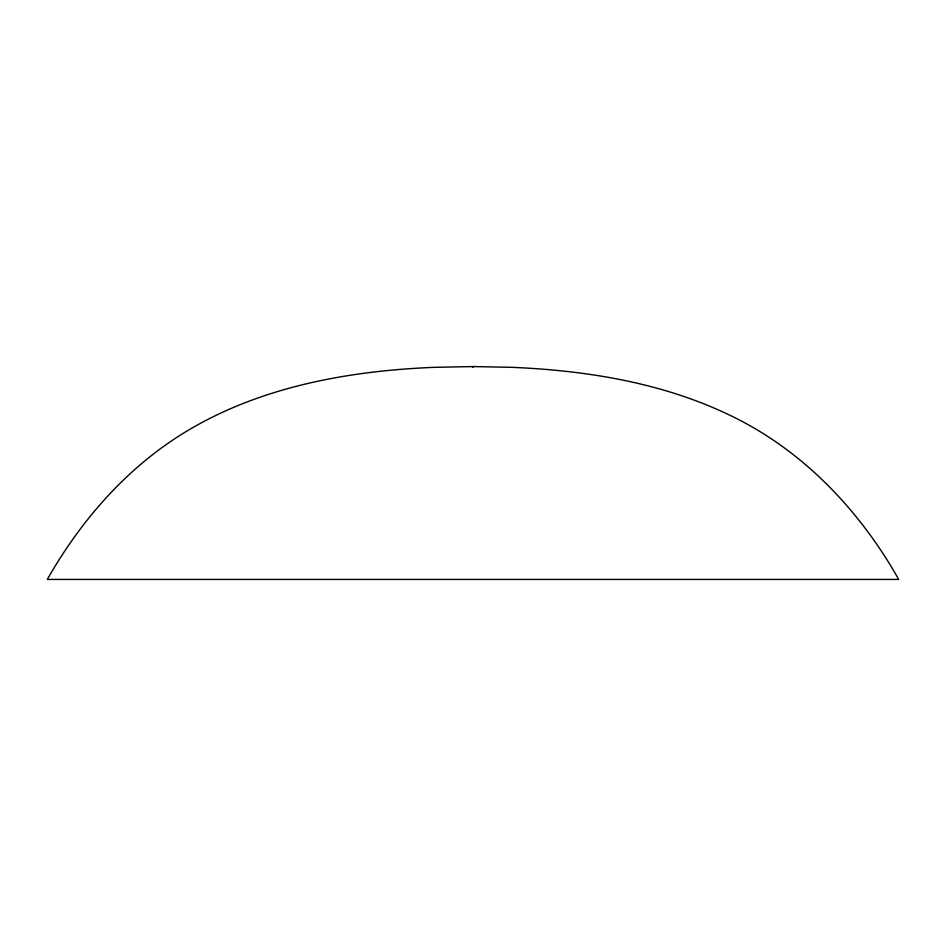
<?xml version="1.0" encoding="UTF-8"?>
<svg xmlns="http://www.w3.org/2000/svg" width="946" height="946" viewBox="0 0 946 946"><rect width="100%" height="100%" fill="white"/><g stroke="black" fill="none" stroke-linecap="round" stroke-linejoin="round"><path stroke-width="1.42" d="M473 366.575L434.072 367.332C348.684 370.867 261.297 386.524 187.06 430.974C127.864 466.461 81.202 519.803 47.3 579.425L898.7 579.425C860.328 511.348 804.384 451.916 733.741 417.127C665.014 383.095 587.927 370.548 511.928 367.332L473 366.575L473 367.332"/></g></svg>
